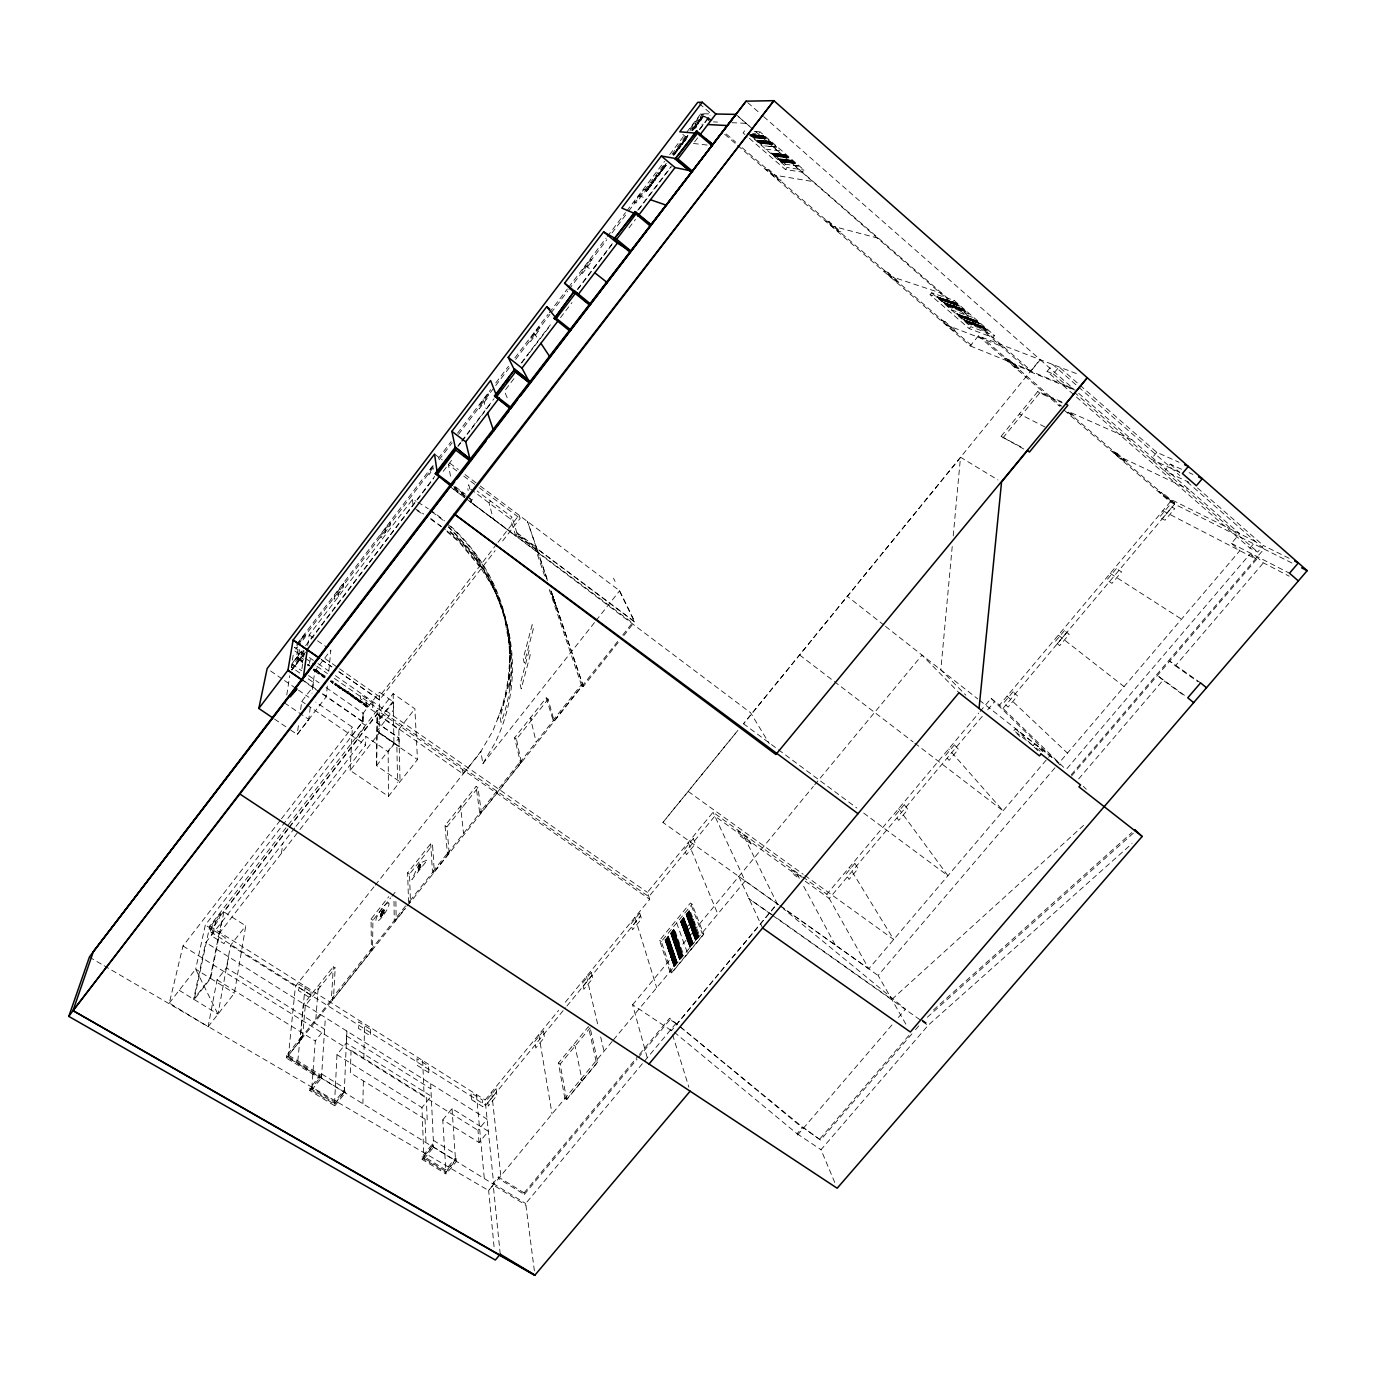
<?xml version="1.0" encoding="UTF-8"?>
<svg xmlns="http://www.w3.org/2000/svg" width="1376" height="1376" viewBox="0 0 1376 1376"><rect width="100%" height="100%" fill="white"/><g stroke="black" fill="none" stroke-linecap="round" stroke-linejoin="round"><path stroke-width="0.75" stroke-dasharray="5 3.75" d="M382.975 913.509C382.648 913.698 384.403 913.01 383.044 912.408M383.612 912.77L381.651 915.9L382.631 914.335M383.577 913.458L383.663 911.634M317.908 671.746L320.247 673.655M381.823 913.974L381.909 915.539L382.734 914.507M381.204 914.748L381.118 916.141L381.874 915.608M289.338 827.492L393.175 693.624L414.881 708.795L417.478 759.552L388.445 796.377L350.158 770.405L379.14 733.116L379.466 692.18L393.295 701.829M376.697 765.727L377.265 714.385L398.816 729.418L400.055 781.792L376.56 765.624L377.127 710.257L649.73 899.302L563.988 1003.844M372.535 949.354L371.451 948.666L332.39 997.824L333.474 998.512L335.211 967.878L333.336 966.674L331.375 999.767L332.235 1000.318L372.535 949.354L372.93 920.269L390.681 897.874M371.451 948.666L371.417 951.04L371.056 919.048L388.806 896.636M685.936 139.578C683.029 138.34 687.553 139.578 684.835 141.178M362.886 1103.741L363.367 1080.865M363.849 1058.23L364.588 1023.83M685.317 138.976L682.909 141.573L684.594 141.436M326.112 687.587L363.144 713.267L362.782 721.643L363.023 713.404L379.466 692.18M366.515 707.04L366.79 697.46M299.951 829.522L365.569 745.07L365.827 736.401L388.17 751.76L388.445 796.377M448.507 526.939L476.406 556.575L492.264 583.132L504.27 615.554L509.928 649.696L508.965 684.13L500.159 717.532L501.07 722.314C526.578 655.44 503.444 576.08 449.058 530.465L449.591 531.91C495.222 569.475 516.447 630.621 509.946 688.671C508.312 669.716 512.508 650.263 508.243 631.206C500.916 590.665 477.489 555.354 448.507 526.853M365.586 705.131C363.212 702.775 365.345 707.625 365.896 705.338L364.52 704.323M365.844 706.232L364.967 703.755L367.495 705.527M361.905 702.293L364.485 703.411L363.333 704.512L361.355 703.256M364.485 703.446L363.66 704.753L365.122 704.082M357.812 699.971L357.932 699.988A3.681 0.877 37 0 0 358.981 700.711L364.451 704.443M351.929 735.713L362.782 721.815L363.075 713.439M361.716 702.62C362.198 699.851 359.807 703.841 358.534 701.296A3.681 0.877 37 0 1 357.622 700.573L359.205 700.384L357.726 699.369L357.622 700.573M345.359 1092.957L344.413 1089.637L334.626 1101.798L311.836 1087.831M358.052 700.006L359.618 701.829L360.168 700.728L358.121 698.974L360.598 700.866L361.269 703.188C362.026 699.283 362.937 706.731 367.461 706.576L366.618 706.782M344.31 1092.286L346.786 1031.037M346.477 1043.128L346.958 1031.14M359.618 701.829L358.345 701.072L359.119 700.367M353.082 696.634L352.738 695.31L352.634 697.219L353.374 695.792L352.824 696.91L357.657 699.937L358.414 699.249M358.345 701.072L358.826 700.212M357.519 698.612L357.468 699.61M362.782 721.643L363.178 713.198M355.971 699.318L356.143 697.666M334.798 1105.84L345.376 1092.699L288.255 1057.508L287.446 1058.712L286.363 1058.041L302.514 1037.504L301.43 1036.833L286.638 1055.444L319.782 1075.877L309.996 1088.124L309.806 1090.549L334.798 1105.84L334.918 1103.397L345.479 1090.291M355.369 699.077L355.868 697.443L354.698 698.526L352.703 697.271M343.02 688.568L342.383 690.047L355.249 697.219L355.369 699.06M350.158 770.405L352.376 727.164L315.844 702.07M280.154 820.457L183.008 945.966L169.317 1003.035L208.086 1026.788L217.064 979.832L226.455 967.827L324.616 1029.265L315.293 1040.978L311.647 1090.239L334.506 1104.24L336.982 1054.67L346.305 1043.025L431.256 1096.19L421.968 1107.577L423.911 1159.022L445.807 1172.438M352.032 696.772L352.445 695.104M352.118 694.949L351.946 696.669M332.235 1000.318L332.39 997.824M350.416 695.585L349.745 693.951L350.914 695.413M350.639 694.072L350.914 695.465L350.725 694.14M349.556 693.968L351.362 694.828M353.735 695.964L350.003 693.384L351.069 694.175M419.13 869.219L419.456 868.187M419.353 868.583L420.093 867.413M650.143 184.659L651.209 185.313L650.16 184.676L650.865 185.433L648.99 188.185L648.079 187.291L649.868 187.05L649.008 188.185M347.027 691.629C345.926 695.637 347.285 688.292 349.487 693.057L349.332 693.968M347.99 693.005L347.543 693.59M321.451 1078.216L325.372 1017.604M346.511 691.853L347.801 692.885M347.354 693.47L346.804 692.248M319.782 1075.877L319.628 1078.268L287.446 1058.712M344.808 691.578L345.273 690.632M342.71 688.413L342.951 689.548M341.867 688.757C341.386 686.211 340.715 690.305 341.678 688.671M338.616 686.607L341.282 688.396M340.491 688.705L338.169 687.192M315.826 1019.358L318.355 985.594L320.23 986.781M418.734 869.322L418.201 870.475L419.009 869.047M418.906 868.772L418.287 869.477M335.073 683.046C337.12 686.16 337.722 686.469 335.331 685.214A3.715 0.877 36.7 0 1 334.402 684.491C333.68 680.208 340.835 688.034 335.778 684.629A3.715 0.877 36.7 0 1 334.85 683.906L335.778 684.388M335.142 684.99L335.641 684.13M336.621 685.558L334.076 683.872M302.514 1037.504L305.3 1005.615L335.211 967.878M305.162 986.3L297.663 1062.238M301.43 1036.833L301.206 1039.379L300.329 1038.846L303.425 1004.446L333.336 966.674M332.063 681L331.564 682.496L330.98 681.189M333.112 682.737L332.889 681.602L332.648 683.322M952.226 546.53L940.823 669.854L965.814 695.104M953.224 535.9L960.5 457.21L997.978 479.949M338.444 596.548L339.201 588.567M327.333 686.108L326.301 696.703L297.182 734.457L288.461 728.54M328.795 671.282L330.876 650.091L314.726 671.178L312.025 693.177M382.975 914.232L384.558 912.047M373.945 886.832L295.444 986.248L288.22 1057.748L493.726 1184.358L485.143 1099.992L558.69 1010.311M286.638 1055.444L286.363 1058.041L405.628 908.194M380.206 916.829L382.236 914.748M324.684 677.766L323.67 676.872L324.478 677.697M323.704 676.012C326.387 678.385 322.001 674.704 325.046 676.063M323.721 675.169L323.154 675.96L320.522 673.844L323.704 675.444L322.93 674.687M324.856 676.992L324.117 676.287L325.132 677.181M321.864 674.894L321.537 674.722M321.296 674.446L320.969 673.26M321.537 674.601L321.399 675.478M319.731 674.154C321.76 672.056 315.603 674.876 319.335 672.159M318.166 671.436L318.888 672.744M317.546 670.886C315.706 670.456 317.65 673.776 317.598 670.955M315.689 671.402L315.775 670.611M312.748 686.865L313.745 679.039M310.271 707.333L308.774 719.476L297.182 734.457L298.919 722.039M419.886 865.022L418.958 865.521M419.697 864.799L419.749 868.445M310.271 659.414L309.445 663.335M300.622 709.552L301.774 701.347L312.765 687.106M281.461 853.326L282.837 843.316M307.691 645.482L309.187 634.938L412.525 499.35A187.738 177.71 8.8 0 1 416.102 501.311M301.894 668.805L303.322 659.104L296.924 654.666L297.56 650.59L303.924 655.01M302.548 661.546L302.359 660.446L302.084 662.148M301.275 659.637C302.978 663.989 296.373 655.2 302.634 661.65M681.258 145.271L681.137 143.912M297.233 658.743L296.27 657.745L299.074 660.084L299.572 658.45M298.368 658.485L297.766 659.104L298.282 657.556M299.263 658.278L298.97 659.981M298.764 654.546L299.641 648.87M300.845 641.199L301.327 638.137M680.329 145.185L678.093 148.178L680.587 145.288L678.712 148.746L679.469 148.161M296.304 647.167L295.96 649.197L300.536 643.211M286.776 694.949L289.768 675.736M291.385 667.205L291.901 664.04L302.152 650.831M292.383 660.084L293.656 652.396M208.086 1026.788L234.384 993.214L245.771 925.842L223.875 911.91L288.031 829.178M366.618 705.974L367.392 705.458L367.014 707.126M420.798 867.224C420.523 866.072 419.972 868.153 421.09 866.484M179.207 990.307L217.958 1014.181L230.566 945.346L245.771 925.842M226.627 967.947L228.657 956.87M346.374 691.922C345.376 689.273 345.101 694.639 346.958 691.268M651.502 184.522C657.35 177.624 647.735 188.392 653.17 180.858M221.261 922.642L210.167 978.164L195.667 969.134L205.334 924.964L362.851 721.626L321.416 692.902M377.127 710.257L209.806 926.065L194.171 999.526L210.614 978.439L223.875 911.91M664.746 165.653C666.018 167.648 663.851 164.191 662.338 168.543L663.765 168.766L662.355 168.543M213.005 934.063L216.428 917.534M212.764 929.798L211.508 935.783L224.133 943.73L225.286 937.71L205.334 924.964M702.792 117.407L702.259 118.25M700.315 120.658L699.782 121.501M695.929 126.42C697.838 122.567 699.816 121.449 695.757 124.666L695.551 127.125L696.669 124.27M695.706 125.01L696.462 125.921L695.499 125.612M676.012 152.461L675.444 153.441M675.358 152.065L674.825 152.925M663.008 169.609L660.411 171.862L662.475 168.921L662.32 170.676M660.566 172.74L659.878 173.875M660.016 172.138L658.605 175.595C664.591 167.339 656.214 176.644 659.568 172.413M647.236 189.131L648.681 188.615L647.89 187.514L649.782 185.055L650.865 185.433M648.56 188.512C648.113 190.49 645.292 189.647 647.718 189.836M687.381 135.966C687.192 138.15 687.69 137.17 687.346 135.742M350.863 695.86L351.379 694.398L350.708 695.792M664.316 166.376L666.104 165.739L664.316 167.717C664.247 165.017 664.023 169.128 665.348 166.152M686.074 139.303C686.779 137.91 683.803 141.332 684.526 140.92M380.464 916.932L381.307 916.227M696.153 126.042L696.892 125.078M652.637 181.787C650.47 187.876 656.765 176.042 650.882 184.006M418.734 868.961L418.235 869.959M420.11 867.465L418.665 869.907M357.21 698.458L357.02 700.195L358.19 699.025M362.782 721.815L304.578 681.722M662.183 170.865L661.116 170.521L662.527 169.11M338.788 685.73L337.774 685.798L338.083 687.14L338.926 685.747L342.676 689.221M685.145 138.684L683.906 140.386M700.986 119.953C699.472 117.201 698.337 127.676 694.244 128.794L693.624 128.26M360.564 702.276L357.794 699.679M699.18 120.968L699.799 119.901L692.248 130.066M693.074 130.324L691.595 130.135L692.438 129.722M675.926 151.498L677.904 148.66L678.351 149.554M675.564 151.996L673.38 154.834L674.274 154.903M657.074 175.595C659.362 177.521 656.283 173.823 656.49 176.214L657.797 176.352L654.013 180.806M702.052 118.525L700.831 118.044M701.227 118.904L700.229 120.159L701.089 119.798M658.038 174.976C659.448 175.492 660.136 170.865 659.723 174.081M660.514 172.258L662.097 169.11L660.497 171.759M694.708 127.538L694.33 126.558L695.448 127.228M694.33 128.69L693.143 128.123L694.089 129.017M699.593 121.776L698.354 121.294M698.75 122.154L698.44 121.157M646.651 191.247L645.671 190.438M682.393 144.342L681.309 143.689L682.29 144.497M675.238 153.716L674.051 153.183M655.045 179.482L655.286 178.57M680.656 145.856L678.712 147.335L680.535 145.271M381.909 912.236L380.636 914.335L382.167 911.617M663.146 168.233L663.49 169.179L664.728 167.545L663.284 167.356L664.161 167.941M363.333 704.512L363.866 703.188M375.27 885.146L480.929 751.33L482.804 763.783L495.033 742.954A191.47 180.944 8.2 0 0 492.488 586.761L477.73 563.059L459.326 541.559L446.925 530.844M354.698 698.526L355.249 697.219M342.658 690.236L344.533 689.703L346.442 690.907L345.6 691.302M344.826 691.285L343.966 690.288L345.273 690.7M681.051 146.097L679.624 147.972M341.368 687.415L340.233 688.413M291.626 669.768L304.251 650.693M647.098 189.32L648.268 188.598L645.464 190.679M677.611 150.603L676.27 150.311L677.439 148.952M677.147 150.861L677.697 149.812M652.895 181.701L651.519 183.146L653.101 180.944M659.637 172.327L656.713 178.037M315.981 669.854L316.17 670.525M701.64 117.717L702.396 116.788M661.564 170.332L662.716 169.626M676.992 150.07L677.904 148.66M686.246 137.961L687.364 136.499M297.061 643.899L433.199 465.14L433.492 467.221M438.308 458.414L451.104 441.627M457.503 433.234L490.699 389.632M495.79 382.958L508.501 366.257M514.865 357.915L548.078 314.313M549.351 312.627L567.342 288.994M568.632 287.309L606.076 238.151M607.366 236.448L625.512 212.609M626.82 210.906L664.539 161.388M669.734 154.542L685.368 134.022M686.676 132.32L700.848 113.726L711.186 113.916M296.631 645.172L305.696 633.252L305.111 637.208L301.671 641.698M433.302 465.862L428.607 472.037L428.934 474.789L433.681 468.597M690.081 128.759L698.888 117.184L701.382 117.27L691.234 130.6L690.012 130.496L702.775 113.761L712.166 121.845M297.594 645.464L433.922 466.636M439.116 459.825L452.085 442.78M458.586 434.266L509.223 367.839M515.708 359.325L549.867 314.502M551.14 312.834L567.669 291.144M568.942 289.476L606.868 239.699M611.993 232.957L627.37 212.764M628.643 211.078L665.588 162.574M672.021 154.129L686.16 135.57M647.649 188.065L636.073 203.046L634.112 202.306L644.037 189.269L646.084 189.905M649.592 185.278L650.384 184.229M656.507 176.214L653.394 180.29L653.996 181.426L653.583 180.514L652.396 182.062L654.77 180.48M666.259 163.383L665.004 165.051L666.38 165.361L663.696 167.201M672.847 154.748L674.171 153.046L674.498 154.06M677.508 148.866L674.016 155.368M683.442 142.399L680.484 144.721L682.823 141.866L683.081 142.743M682.892 141.556L684.164 139.905M684.56 139.372L686.676 136.637M650.521 184.883L648.474 186.912L649.248 187.807M656.163 177.452L654.529 180.944L656.782 177.968L655.647 177.315M657.504 175.715L655.372 177.831L656.214 178.639L655.217 178.003M662.871 168.663L664.109 167.012M664.728 166.221L665.606 165.051M682.788 142.519L681.481 144.205L683.408 143.052M650.212 185.794L651.003 184.745M657.109 176.73L657.917 175.681M662.957 169.059L664.746 166.737M673.466 155.264L674.773 153.562M683.511 142.089L684.766 140.438M685.179 139.905L686.022 138.787M692.214 130.668L692.885 128.45M693.676 128.759L694.949 127.074M699.06 121.69L697.752 123.393L698.63 122.997M647.047 190.008L648.199 188.684M676.889 150.827L676.528 149.967M682.685 142.622L682.84 143.018M648.629 188.426L646.565 191.35L648.062 188.099M293.002 662.269L304.337 647.391M305.61 645.74L434.747 476.406M457.83 446.116L460.41 442.728M461.7 441.042L484.92 410.598M487.517 407.21L494.036 398.662M521.16 363.092L550.383 324.77M577.559 289.132L612.234 243.655M637.776 210.167L671.144 166.427M699.421 129.344L710.05 115.395M311.096 639.1L315.001 633.992M316.308 632.272L357.966 577.645M359.274 575.942L363.178 570.816M364.485 569.114L368.39 563.988M369.68 562.285L373.584 557.16M374.891 555.457L378.796 550.331M380.103 548.628L433.474 478.642M458.191 446.237L460.788 442.831M462.095 441.128L469.887 430.912M471.177 429.209L475.081 424.1M476.371 422.398L480.276 417.289M481.566 415.586L485.47 410.478M486.76 408.775L490.664 403.667M521.831 362.8L528.332 354.268M529.622 352.566L550.417 325.321M577.679 289.562L602.361 257.209M603.668 255.506L607.556 250.398M608.863 248.695L612.75 243.586M638.722 209.53L671.196 166.943M699.765 129.482L710.171 115.859M298.007 658.33L298.024 657.35L299.228 659.121M303.89 650.47L291.213 667.085L301.499 674.188M443.227 471.349L453.358 458.053M505.628 389.563L515.484 376.646M560.514 317.65L571.986 302.6M629.004 227.883L635.471 219.403M694.622 141.883L698.234 137.153M300.69 660.136L302.789 660.652M308.069 665.778L307.433 664.367M313.504 670.078C316.084 667.876 312.318 671.54 316.17 670.473M313.126 669.768L314.468 670.748L314.691 669.046M323.652 676.373L325.046 676.132M744.657 130.84L743.074 132.904L747.77 136.981M343.828 690.58L343.673 689.204L345.032 689.926M646.668 189.148L647.649 189.424M658.657 173.41L659.637 173.617M661.099 170.211L662.028 169.196M547.407 580.552L527.524 521.538L536.932 548.663L517.307 533.733L515.725 535.935L470.781 502.378L472.054 499.213L471.469 501.483L472.295 500.262L453.788 486.399M332.751 683.408L330.498 680.948L463.093 773.931L479.674 753.498L492.918 730.862L502.532 706.507A187.738 177.71 8.8 0 0 450.588 526.096M749.335 138.322L785.386 169.523L802.346 172.138L803.997 170.022L760.034 131.821L758.382 133.988L752.638 133.575M337.378 686.228L339.218 685.902M338.221 685.231L338.29 686.83L340.285 686.641M339.752 688.275L340.732 687.157M490.492 501.002L489.03 502.928L493.348 519.234M682.083 142.674L683.39 142.485M686.314 138.443L686.349 137.686M347.113 693.091L348.025 692.059M347.801 693.745L347.732 692.162M349.074 692.833L348.885 694.553L350.003 693.384M349.435 694.691L350.072 693.745M354.354 697.288L357.622 698.681L356.762 699.042M355.025 698.784L356.04 697.563M291.764 669.837L307.261 649.85M364.004 705.028L364.967 703.755M365.139 705.578L365.758 704.65M515.725 535.935L510.53 519.044L511.992 517.135L477.145 490.991M281.478 818.754L352.376 727.164M785.386 169.523L786.969 167.494L803.997 170.022M496.702 544.019L379.415 696.652L323.618 657.608M498.009 542.316L519.044 515.174L520.111 518.408L500.4 543.864M338.96 671.849L379.484 699.937L495.136 550.641M356.057 738.362L365.896 725.668L361.836 722.864M480.241 486.003L619.63 590.768L634.766 621.797L536.881 548.542L536.124 549.523L516.447 534.834L516.86 532.684L511.992 517.135M287.997 828.627L208.825 930.692L485.676 1105.289L496.53 1092.08M289.304 826.924L377.093 713.731M659.104 173.548L659.482 174.356M674.618 153.183L674.911 154.112M659.276 174.322L659.362 173.066M661.718 171.106L661.478 169.953M294.688 828.042L205.695 942.68L193.569 999.44L210.184 978.061M296.012 826.357L365.827 736.401M392.882 701.536L376.577 722.555L398.92 737.983L399.109 746.411L377.076 731.103L393.553 709.896L393.433 701.915L377.179 722.847L398.92 737.983L388.17 751.76M219.059 933.633L298.644 831.207M169.317 1003.035L195.667 969.134L217.958 1014.181M398.816 729.418L414.881 708.795M376.491 765.71L394.172 743.315M482.804 763.783L594.793 622.193M596.083 620.542L619.63 590.768M649.799 187.136L651.14 185.399M408.552 902.639L407.64 872.848L430.688 843.746L432.563 845.019L434.3 871.627L433.337 870.974L448.198 852.277L449.161 852.931L434.3 871.627M448.198 852.277L448.387 854.393L447.406 853.739L445.033 825.652L476.113 786.401L477.971 787.691L481.376 812.373L480.413 811.702L520.3 761.496L521.263 762.184L481.376 812.373M520.3 761.496L520.696 763.405L514.59 737.828L546.238 697.856L548.095 699.18L554.115 720.886L582.77 684.818M391.954 896.275L395.755 891.476L393.88 890.238M405.559 905.941L395.204 918.996L396.168 919.615L410.426 901.693L409.515 874.104L432.563 845.019M449.161 852.931L446.89 826.907L477.971 787.691M521.263 762.184L516.447 739.136L548.095 699.18M418.906 868.067L420.058 864.592L420.007 866.089M420.265 864.747L418.51 866.553M420.058 864.592L419.112 868.222L419.044 866.588M546.238 697.856L553.634 721.97L553.152 720.198L581.308 684.749L583.286 686.349L581.996 686.744L581.308 684.749M300.329 1038.846L331.375 999.767M370.557 950.472L394.258 920.63L394 900.368M409.893 900.97L432.511 872.504L430.688 843.746M447.406 853.739L479.725 813.078L476.113 786.401M519.732 762.734L552.67 721.282M617.583 641.508L409.532 903.292L409.446 901.039L410.426 901.693M622.795 634.955L632.427 622.829L466.137 498.628L750.608 712.768L769.287 743.625M582.323 685.644L583.338 686.504L618.77 641.698M623.758 635.66L634.542 621.866L539.512 550.589M930.09 294.756L931.655 292.796L954.067 300.381L994.59 335.555L992.956 337.567L969.22 328.606L930.09 294.756L952.45 302.41L954.067 300.381M655.423 178.966L654.976 178.226M307.622 720.835L308.74 719.373L285.417 703.514M309.806 1090.549L321.623 1075.585L288.478 1055.151M311.647 1090.239L321.468 1077.976M334.506 1104.24L344.31 1092.045M969.22 328.606L970.768 326.68L994.59 335.555M737.622 145.426L970.269 345.926L978.353 335.899L1077.89 374.152M662.922 822.401L737.983 730.278L662.922 822.401L778.352 904.6L777.182 903.654L676.837 1023.95M960.654 457.314L743.47 723.828L1040.032 359.6L1073.263 388.582L1008.883 362.335M1289.123 558.312L1263.306 545.464L1257.681 552.051L1249.924 548.095L1047.05 371.451L1052.743 364.485L1076.909 385.59M1023.761 449.023L1001.092 436.347L1037.796 391.438L1065.953 403.667M442.762 1119.909L452.033 1108.592L488.325 1131.296L479.089 1142.527L442.762 1119.909L446.065 1173.986L422.122 1159.332L422.036 1156.803L432.528 1143.972L433.56 1144.608L423.825 1156.494L445.669 1169.892L455.387 1158.059L456.591 1161.482M1047.05 371.451L1053.276 373.928L1059.021 366.893L1156.769 452.326L1179.06 462.267M1002.932 437.912L1039.62 393.02L1062.203 402.841M422.122 1159.332L432.649 1146.483L456.574 1161.224L446.065 1173.986M423.911 1159.022L433.681 1147.12M649.73 899.302L647.408 892.37L713.043 812.253L801.09 875.669M487.912 1102.572L565.605 1007.662M566.946 1006.011L640.614 915.986L631.687 926.874M583.166 986.162L591.99 975.412M479.089 1142.527L477.954 1130.281L487.087 1119.17L205.832 942.508M456.402 1158.695L445.927 1171.44L422.036 1156.803M445.05 1173.367L455.559 1160.587M564.882 1098.512L558.398 1063.029L588.395 1026.668L596.014 1060.93L597.803 1062.117L566.671 1099.665L564.831 1098.254M669.957 971.714L659.586 940.358L690.391 903.017L692.094 904.221L703.738 934.321L671.746 972.918L669.888 971.49M566.671 1099.665L560.135 1064.147L590.132 1027.803M671.746 972.918L661.306 941.545L692.094 904.221M665.124 940.014L674.292 928.628L683.683 955.202M680.535 921.335L689.754 909.897L699.662 935.921M665.262 940.427L674.429 929.024M680.69 921.731L689.892 910.293M665.313 940.634L674.567 929.419M680.759 921.937L690.047 910.671M665.451 941.029L674.636 929.608M680.896 922.316L690.116 910.878M665.52 941.236L674.79 930.004M680.965 922.522L690.27 911.256M665.657 941.631L674.859 930.21M681.12 922.918L690.339 911.462M665.726 941.838L674.997 930.606M681.189 923.107L690.494 911.841M665.864 942.233L675.066 930.812M681.326 923.502L690.563 912.047M665.932 942.44L675.203 931.208M681.395 923.709L690.718 912.426M666.07 942.835L675.272 931.397M681.55 924.104L690.786 912.632M666.208 943.248L675.41 931.81M681.688 924.5L690.941 913.01M666.276 943.454L675.564 932.206M681.756 924.689L691.079 913.406M666.414 943.85L675.633 932.412M681.894 925.068L691.165 913.595M666.483 944.056L675.771 932.808M681.963 925.257L691.302 913.974M666.62 944.452L675.84 932.997M682.118 925.652L691.371 914.163M666.689 944.658L675.977 933.41M682.186 925.859L691.526 914.558M666.827 945.071L676.046 933.599M682.324 926.254L691.595 914.748M666.896 945.26L676.201 933.994M682.479 926.65L691.75 915.143M667.033 945.673L676.27 934.201M682.548 926.856L691.887 915.539M667.102 945.88L676.407 934.596M682.685 927.252L691.973 915.728M667.24 946.292L676.476 934.803M682.771 927.458L692.111 916.124M667.377 946.688L676.614 935.216M682.909 927.854L692.197 916.33M667.446 946.894L676.768 935.611M682.978 928.043L692.352 916.726M667.584 947.324L676.837 935.818M683.115 928.439L692.42 916.915M667.652 947.531L676.992 936.23M683.201 928.628L692.558 917.293M667.79 947.944L677.061 936.437M683.339 929.041L692.644 917.5M667.859 948.15L677.198 936.85M683.408 929.23L692.799 917.895M667.996 948.546L677.267 937.039M683.562 929.643L692.868 918.084M668.065 948.752L677.405 937.452M683.7 930.038L693.022 918.48M668.203 949.165L677.491 937.658M683.786 930.245L693.16 918.876M668.272 949.371L677.628 938.054M693.246 919.082L683.924 930.64L693.401 919.478M668.409 949.784L677.697 938.26M668.478 949.99L677.835 938.673M684.147 931.242L693.47 919.667M668.616 950.403L677.921 938.862M684.216 931.449L693.624 920.08M668.684 950.61L678.058 939.275M684.354 931.827L693.693 920.269M668.822 951.005L678.127 939.464M684.422 932.034L693.848 920.647M668.96 951.418L678.265 939.877M684.577 932.429L693.917 920.836M669.028 951.624L678.42 940.272M684.646 932.636L694.072 921.249M669.166 952.037L678.488 940.479M684.801 933.031L694.14 921.438M669.235 952.244L678.626 940.892M684.87 933.238L694.295 921.834M669.39 952.656L678.695 941.098M694.364 922.04L685.024 933.633L694.519 922.436M669.458 952.863L678.85 941.511M669.596 953.276L678.918 941.7M685.248 934.252L694.605 922.642M669.665 953.482L679.056 942.113M685.317 934.459L694.76 923.038M669.802 953.895L679.142 942.319M685.454 934.854L694.828 923.244M669.871 954.101L679.28 942.732M685.609 935.267L694.983 923.64M670.009 954.531L679.348 942.956M685.678 935.474L695.138 924.053M670.095 954.738L679.503 943.368M685.833 935.869L695.207 924.242M670.232 955.15L679.572 943.558M685.902 936.076L695.362 924.655M670.301 955.357L679.727 943.97M686.056 936.488L695.448 924.844M670.439 955.787L679.796 944.177M686.125 936.695L695.602 925.257M670.508 955.993L679.933 944.59M686.28 937.108L695.671 925.446M670.645 956.406L680.002 944.796M686.349 937.297L695.826 925.859M670.714 956.612L680.157 945.209M686.504 937.71L695.895 926.065M670.852 957.025L680.226 945.415M686.572 937.916L696.05 926.461M670.938 957.249L680.38 945.828M686.727 938.329L696.136 926.667M671.075 957.662L680.449 946.034M686.796 938.535L696.29 927.063M671.127 957.834L680.587 946.43M686.951 938.931L696.359 927.252M632.599 1004.824L813.336 786.453M814.695 784.802L922.04 655.114L958.986 692.713M671.35 958.47L680.81 947.049M687.174 939.533L696.583 927.854M671.488 958.883L680.879 947.256M687.243 939.739L696.738 928.267L687.398 940.152M671.557 959.106L681.017 947.668M671.694 959.519L681.103 947.875M687.467 940.358L696.978 928.869M671.763 959.726L681.24 948.288M687.622 940.771L697.047 929.075M671.918 960.156L681.309 948.494M687.69 940.978L697.202 929.488M671.987 960.362L681.464 948.907M687.845 941.39L697.288 929.694M672.124 960.775L681.533 949.113M687.914 941.597L697.443 930.09M672.193 960.998L681.688 949.526M688.069 942.01L697.512 930.296M672.348 961.446L681.756 949.75M688.138 942.199L697.666 930.692M672.417 961.652L681.911 950.18M688.292 942.612L697.735 930.898M672.554 962.082L681.98 950.403M688.361 942.818L697.907 931.294M672.64 962.288L682.135 950.816M688.516 943.231L697.976 931.5M672.709 962.495L682.204 951.022M688.585 943.437L698.131 931.913M672.847 962.925L682.29 951.229M688.74 943.85L698.217 932.12M672.916 963.131L682.427 951.659M688.808 944.056L698.372 932.532M673.07 963.561L682.513 951.865M688.963 944.469L698.44 932.739M673.139 963.768L682.651 952.278M689.049 944.676L698.595 933.152M673.277 964.198L682.72 952.484M689.187 945.106L698.681 933.341M673.346 964.404L682.874 952.914M689.273 945.312L698.836 933.754M673.5 964.834L682.943 953.121M689.342 945.518L698.922 933.96M673.569 965.04L683.098 953.534M689.496 945.931L698.991 934.166M500.228 1254.172L493.055 1183.412L498.37 1176.979L524.118 1192.906L524.325 1194.471L498.542 1178.544L498.37 1176.979M673.707 965.47L683.167 953.74M689.565 946.138L699.146 934.579M673.776 965.677L683.322 954.17M689.72 946.55L699.232 934.786M673.93 966.107L683.39 954.376M689.806 946.774L699.386 935.198M673.999 966.33L683.545 954.806M689.978 947.238L699.455 935.405M612.114 1041.512L488.635 1190.498L494.328 1249.494M613.455 1039.878L745.138 881.001L713.043 812.253M566.62 1099.407L597.752 1061.876L595.963 1060.707M671.66 972.712L703.652 934.115L701.88 932.894M524.118 1192.906L638.051 1056.114M639.427 1054.463L669.613 1018.206L802.672 1127.185L820.543 1140.033L914.128 1031.295M524.325 1194.471L637.054 1059.159M638.43 1057.508L670.043 1019.564L669.613 1018.206M534.387 1270.874L525.684 1203.518L676.476 1022.815L676.906 1024.174L670.043 1019.564M1156.769 452.326L1151.076 459.154L1182.397 473.516M1181.571 469.268L1170.271 464.125L1164.578 470.919L1188.881 482.236M980.125 711.444L991.081 698.389L1049.94 755.665L868.806 968.79L826.838 894.228L978.749 713.078M1003.018 708.434L1174.554 504.132L1066.71 410.753M982.258 716.294L829.229 898.476L803.584 880.021M987.693 709.81L994.487 701.708M1063.682 767.326L999.561 705.08L1170.202 501.948L1062.857 409.05M1162.238 518.769L1171.956 507.211M1057.336 643.727L1066.813 632.461M1013.888 730.57L1015.454 728.712L1053.603 758.709M1033.049 745.62L1034.614 743.78L1044.848 753.79M979.437 700.229L1059.107 762.889L1239.845 550.658L1231.434 543.365L1239.656 533.682L1078.01 392.728M1054.945 767.791L878.129 975.429L907.248 1026.582M1249.924 548.095L1255.497 541.559L1162.428 495.222M1066.968 768.599L1250.027 553.96L1257.784 557.951L1263.409 562.87L1289.157 576.183M1071.285 774.705L1264.011 549.007L1186.318 481.136M1071.543 776.012L1257.784 557.951M1078.681 778.919L1163.098 680.174L1185.183 696.411M1200.594 682.874L1169.686 661.099L1175.379 665.829L1263.409 562.87M674.257 1032.155L797.048 1133.738L802.672 1127.185L820.543 1140.033M797.564 1135.011L892.714 1024.054M898.322 1017.535L905.511 1009.141L783.271 908.659M820.01 1138.76L910.671 1033.376M915.522 1029.661L921.112 1023.176M834.75 1182.448L821.025 1149.7L928.404 1025.068L1132.035 843.557M686.934 136.706L687.983 135.708M1083.583 825.359L891.82 999.475L774.998 916.777M933.461 1009.967L1131.777 832.635M927.321 1017.26L1133.91 832.652M677.835 149.657L675.926 152.048L676.734 151.67M360.22 701.158L358.844 700.436M337.034 685.093L335.589 684.405M382.7 910.946L384.231 909.794L382.975 910.878M551.57 593.469L553.341 597.855M551.828 594.226L552.412 595.086M553.29 597.717C553.874 601.553 552.292 593.606 552.739 596.909M553.496 599.145L554.218 600.452L553.737 599.059M553.651 599.626L553.909 600.4M553.874 600.297L554.838 603.152M555.268 603.582L554.304 601.536M554.666 602.619L554.648 601.742M554.975 602.757L554.889 603.324M555.749 605.836L555.56 604.477M555.061 603.806L556.093 606.042M536.881 548.525L535.556 548.972L516.086 533.664M771.523 174.632L813.285 181.615M700.126 117.218L705.94 116.496M713.456 121.896L717.532 122.086M731.808 122.705L746.102 123.324M693.177 123.771L703.274 124.287M754.272 131.46L760.034 131.821M751.623 134.728L763.388 135.605M765.899 149.244L782.118 151.016M693.418 143.465L707.092 145.048M785.042 154.645L798.476 166.066L783.856 164.002L771.179 153.028L785.369 154.697M314.468 670.748L315.517 670.972M315.964 670.387L313.539 669.132M302.686 662.458L299.383 659.912L300.346 660.91M353.271 696.325L354.802 696.703M830.76 225.681L878.61 238.323M888.827 275.733L942.182 293.501M956.595 303.391L937.039 296.7L948.855 306.934L968.773 313.969L956.217 303.253M638.481 195.581L646.72 198.436M951.298 309.806L974.414 318.045M976.392 320.814L988.931 331.461L968.412 323.876L956.698 313.728L976.857 320.986M945.501 324.581L1004.067 347.199M970.269 345.926L1031.054 370.626L755.304 131.322M1030.142 371.726L1076.582 390.715M339.838 687.226L344.619 690.597M1058.884 405.026L1061.36 406.109L981.793 337.223M1131.898 439.701L1069.221 411.871L1074.587 416.515L1066.882 411.957M1189.122 472.673L1192.889 474.393M1115.575 454.665L1189.002 489.512M1044.952 426.973L1019.41 413.952M1174.691 503.22L1169.067 500.4L1158.867 491.559L1164.44 494.328L1174.691 503.22L1172.662 502.223M1170.133 501.896L1294.059 564.074M1231.434 543.365L1289.501 573.224M1162.789 510.771L1255.617 558.828L1250.027 553.96M1001.092 436.347L1023.761 448.438M89.371 957.111L102.306 964.679M104.163 965.763L488.618 1190.498L493.21 1184.977L525.89 1205.101M309.996 1088.124L334.918 1103.397M433.354 1140.343L455.095 1153.776M321.726 1074.02L344.482 1088.055M493.055 1183.412L525.684 1203.518M217.064 979.832L315.293 1040.978M336.982 1054.67L421.968 1107.577M210.614 978.439L234.384 993.214M183.008 945.966L477.954 1130.281M298.644 987.332L310.821 994.968M346.58 1035.956L430.894 1088.829M471.521 1099.596L482.959 1106.803L482.271 1099.94L470.919 1092.785L471.521 1099.596L474.617 1101.557M303.425 1004.446L305.3 1005.615M209.806 926.065L485.143 1099.992M230.566 945.346L295.444 986.248M415.122 508.587L423.774 514.056M430.705 518.442L445.36 529.519M416.928 510.513L423.86 514.899M430.791 519.285L440.836 526.354M1110.174 573.396L1181.502 619.166M558.398 1063.029L560.135 1064.147M580.362 1079.524L582.151 1080.676M371.056 919.048L372.93 920.269M394.258 920.63L395.222 921.266L395.204 918.996M573.362 1044.883L575.099 1046.018L582.203 1080.917M308.104 665.434L308.362 664.556M407.64 872.848L409.515 874.104M797.048 1133.738L821.025 1149.7M670.903 1029.386L671.385 1030.796L777.285 903.843L742.541 833.495M671.264 1030.521L632.564 1004.669L647.872 1059.95M432.511 872.504L433.474 873.158L433.337 870.974M315.534 670.439L314.124 669.613L318.148 672.193M315.465 669.441L318.596 671.608M274.512 719.08L286.724 727.371M445.033 825.652L446.89 826.907M479.725 813.078L480.688 813.749L480.413 811.702M270.608 671.006L282.785 679.366M284.522 680.552L296.7 688.929M298.437 690.116L308.878 697.288M659.586 940.358L661.306 941.545M462.405 807.351L460.53 806.061L463.54 833.46M301.774 701.347L305.248 703.721M306.968 704.908L365.569 745.07M304.251 681L319.696 691.715M379.14 733.116L417.478 759.552M292.022 664.109L301.619 670.748M308.534 675.53L319.043 682.788M308.241 678.85L313.315 682.341M321.348 659.637L331.926 666.947M309.308 657.539L316.274 662.372M318.011 663.576L328.468 670.834M335.434 675.685L647.408 892.37M703.738 934.321L701.966 933.1L690.391 903.017M305.214 658.158L315.207 665.09M316.944 666.311L327.385 673.552M334.351 678.385L648.836 896.636L714.832 816.088L798.183 876.134M309.755 665.485L308.155 664.367L309.308 666.07M331.668 680.673L333.302 681.825M361.372 701.261L362.37 701.949M299.521 659.5L296.717 657.16L297.457 657.986M314.726 671.178L323.36 677.147M377.076 731.103L399.212 746.48M321.279 659.448L331.857 666.81M338.926 671.712L379.484 699.937M309.187 634.938L315.861 639.599M317.529 640.769L327.54 647.752M1175.379 665.829L1197.842 681.67M514.59 737.828L516.447 739.136M922.264 1019.977L928.834 1024.621M921.834 1020.407L928.404 1025.068M773.26 915.539L748.63 898.476L771.265 914.49M773.002 915.728L920.785 1020.338M922.505 1021.542L929.092 1026.204M780.605 906.079L878.249 975.636M745.138 881.001L778.042 904.359M779.779 905.597L868.806 968.79M532.237 719.201L530.379 717.876L536.176 742.042M553.152 720.198L554.115 720.886M751.244 843.952L740.271 836.058L737.777 830.984L748.682 838.827L750.9 843.677M802.139 877.355L791.475 869.684L794.296 874.947L799.611 878.8L795.93 871.971M688.31 791.527L803.154 874.207M804.891 875.463L893.695 939.498L849.456 867.258M802.81 876.908L826.838 894.228M322.947 675.685L322.706 674.532L322.5 676.287M1184.409 695.31L1157.405 675.478L1163.098 680.174M743.367 723.673L856.818 807.987M863.698 813.096L947.926 875.704L898.648 808.589M455.284 486.674L465.346 494.19M516.86 532.684L536.468 547.356L547.373 579.709M454.114 487.551L467.788 497.768M454.304 488.566L468.012 498.817M464.538 497.441L450.193 486.708L464.503 497.493M470.678 489.168L510.53 519.044M449.866 463.179L458.294 469.526M465.054 474.582L478.538 484.73M434.541 454.132L442.246 459.928M456.935 470.97L448.404 464.555L450.881 478.28M463.764 476.096L477.438 486.347M479.14 487.637L520.111 518.408M799.594 654.942L913.148 741.922M914.851 743.212L1003.07 810.825L948.632 748.991M1058.299 635.144L1124.072 686.607M585.333 265.379L591.8 270.453M883.994 625.151L847.341 596.358M885.525 626.39L977.751 698.905M1015.488 731.826L1040.961 751.846M991.081 698.389L999.561 705.08M680.122 1026.651L803.188 1128.44M676.493 150.345L677.37 150.878M682.823 134.401L685.85 136.998M693.676 127.796L693.418 129.464L692.592 128.88M711.891 120.555L707.212 116.53L704.701 116.461L709.328 120.452M726.287 134.022L735.799 142.227M742.128 147.696L973.658 347.302M700.831 113.726L710.171 121.759M724.705 134.28L736.005 144.033M700.917 117.906L701.726 118.921M750.522 134.659L764.248 145.839M771.816 153.097L784.836 164.14M937.916 297.01L950.197 307.416L938.501 297.199M957.593 314.055L970.699 324.719M750.023 134.607L763.216 145.736M771.282 153.046L784.389 164.071M937.194 296.752L949.595 307.192M956.853 313.78L969.168 324.151M751.52 135.983L762.7 145.684L776.614 147.077L763.13 135.588M747.684 133.472L786.969 167.494M931.655 292.796L970.768 326.68M978.353 335.899L1059.692 406.298M1037.796 391.438L1039.62 393.02M699.249 103.613L709.689 112.626M447.045 531.721L459.464 542.454L479.811 567.015M762.596 135.536L776.219 147.043M784.492 154.594L798.011 165.997M955.426 302.995L968.222 313.762M975.601 320.522L988.295 331.238M762.063 135.502L775.668 146.974M784.028 154.542L797.444 165.911M954.652 302.72L967.431 313.487M974.948 320.298L987.486 330.928M761.633 135.467L775.118 146.922M783.477 154.473L796.979 165.86M954.032 302.514L966.64 313.212M974.156 320.006L986.833 330.687M761.1 135.433L774.671 146.888M782.91 154.404L796.394 165.774M953.276 302.256L966.021 312.988M973.365 319.731L986.024 330.395M760.584 135.398L774.12 146.819M782.445 154.353L795.827 165.688M952.519 301.998L965.23 312.713M972.712 319.49L985.216 330.085M760.051 135.347L773.587 146.768M781.895 154.284L795.345 165.619M951.745 301.74L964.456 312.438M971.92 319.215L984.545 329.844M738.74 116.943L749.163 125.99M759.105 135.278L772.504 146.664M780.794 154.146L794.193 165.464M950.369 301.258L962.908 311.888M970.338 318.647L982.946 329.242M758.589 135.244L772.074 146.613M780.244 154.095L793.625 165.378M949.629 301L962.288 311.681M969.581 318.372L982.137 328.95M758.056 135.209L771.54 146.561M779.814 154.043L793.075 165.309M948.872 300.742L961.514 311.406M968.962 318.148L981.363 328.675M757.54 135.175L770.99 146.51M779.263 153.974L792.628 165.24M948.116 300.484L960.74 311.131M968.171 317.856L980.727 328.434M757.024 135.123L770.457 146.458M778.696 153.906L792.06 165.154M947.359 300.226L959.984 310.856M967.38 317.581L979.936 328.142M756.611 135.106L769.924 146.406M778.162 153.837L791.492 165.086M946.757 300.02L959.21 310.598M966.606 317.288L979.127 327.832M756.095 135.054L769.494 146.355M777.612 153.785L790.925 165M946 299.762L958.59 310.374M965.832 317.013L978.336 327.54M755.579 135.02L768.96 146.303M777.062 153.716L790.357 164.914M945.26 299.504L957.834 310.099M965.058 316.738L977.545 327.264M755.063 134.986L768.427 146.252M776.649 153.665L789.807 164.845M944.521 299.263L957.06 309.841M964.456 316.514L976.771 326.972M754.564 134.951L767.911 146.2M776.098 153.596L789.36 164.776M943.781 299.005L956.32 309.566M963.682 316.239L976.152 326.731M754.048 134.917L767.378 146.148M775.565 153.544L788.809 164.707M943.042 298.747L955.563 309.308M962.925 315.964L975.36 326.456M753.532 134.865L766.845 146.097M775.015 153.476L788.242 164.621M942.302 298.506L954.806 309.032M962.134 315.689L974.586 326.164M753.033 134.831L766.329 146.045M774.482 153.407L787.691 164.535M941.562 298.248L954.067 308.774M961.377 315.414L973.795 325.871M752.517 134.796L765.813 145.994M773.931 153.355L787.124 164.466M940.823 298.007L953.31 308.516M960.62 315.138L973.021 325.579M752.018 134.762L765.28 145.942M773.398 153.286L786.573 164.38M940.1 297.749L952.57 308.241M959.863 314.863L972.247 325.286M751.52 134.728L764.764 145.89M772.882 153.218L786.04 164.312M939.378 297.508L951.814 307.983M959.106 314.588L971.473 325.011M785.49 164.226L772.349 153.166L784.939 164.157M938.656 297.25L951.091 307.725M1053.276 373.928L1072.506 390.698M1074.123 392.091L1257.681 552.051M1170.271 464.125L1179.886 472.553M1197.533 487.964L1263.306 545.464M1078.526 387L1179.868 475.528M735.936 114.414L1030.332 371.812L1040.256 359.704L762.166 115.292M747.701 102.581L760.567 113.881M1007.094 696.101L1067.449 753.119M1083.273 786.35L1086.266 789.239M1056.596 761.633L1062.599 767.464M1015.454 728.712L1041.099 753.945M1016.898 733.546L1019.908 736.521M533.94 332.854L538.721 340.061M536.124 549.523L535.212 547.958L544.707 576.131M803.687 886.35L835.249 944.934M613.507 578.195L615.089 581.429M619.492 590.958L634.611 622.004M738.809 876.495L762.579 927.992M505.233 393.14L508.552 400.984M688.206 842.559L717.773 914.025M680.466 921.146L690.064 947.496M676.665 922.918L687.708 953.671M545.343 574.17L546.616 577.851M551.191 591.405L551.862 593.452M552.516 595.412L553.204 597.442M556.282 606.558L557.005 608.639M557.779 610.961L558.501 613.06M559.206 615.296L565.226 632.96M554.012 600.71L554.218 600.504M555.99 605.75L555.422 604.064M583.338 686.504L550.83 590.734M552.154 594.329L555.319 604.563M483.079 399.659L486.21 408.913M665.055 939.825L674.137 966.726M551.243 591.198L583.286 686.314M549.213 589.496L581.996 686.744M672.589 1034.786L688.877 1087.16M634.904 917.379L656.679 987.727M507.538 628.264L509.98 638.533M504.287 615.571L505.233 619.613M586.537 976.341L598.285 1026.771M600.676 1036.988L604.012 1051.298M509.946 649.713L510.943 654.013M492.264 583.132L493.124 586.967M469.732 488.876L468.803 484.748L467.341 486.674L468.201 490.596M590.579 1029.816L597.803 1062.117M469.921 498.439L470.781 502.378M476.406 556.575L477.18 560.376M538.79 1034.563L552.051 1113.992M462.56 769.494L463.093 773.931M491.645 1092.062L500.795 1175.826M476.423 1094.488L484.3 1178.544M412.525 499.35L413.092 507.297M452.033 1108.592L455.576 1160.862M430.654 1083.72L433.681 1147.36M432.528 1143.972L432.666 1146.741M422.673 1060.535L424.1 1095.881M425.046 1119.135L425.992 1142.63M396.89 747.185L397.595 782.548M393.175 693.624L393.932 743.332M395.892 901.521L396.168 919.615M385.504 527.765L385.521 534.782M447.94 524.445A187.205 177.194 8.8 0 1 497.716 718.719M431.875 511.855A187.205 177.194 8.8 0 1 444.844 521.796M417.874 502.326A187.738 177.71 8.8 0 1 428.263 508.759M429.948 509.894A187.738 177.71 8.8 0 1 444.5 520.816M380.86 534.696L380.842 537.93L390.199 525.632L390.148 522.502L380.86 534.696M370.471 1029.368L370.368 1035.87L358.431 1028.354L358.603 1021.869L370.471 1029.368M372.948 702.964L372.862 707.367L360.374 698.716L360.546 694.364L372.948 702.964M351.086 1050.249L350.295 1072.747L427.231 1120.494L426.25 1097.222L351.086 1050.249M311.062 991.855L310.546 998.185L298.334 990.479L298.936 984.201L311.062 991.855M343.69 583.544L343.381 587.139L334.144 599.265L334.523 595.584L343.69 583.544M304.079 653.91L303.632 657.057L293.982 650.366L294.498 647.253L304.079 653.91M383.354 909.261L381.548 911.703L383.354 909.261M220.452 913.544L219.248 919.426L210.494 930.726L211.749 924.775L220.452 913.544M532.151 624.842L523.207 658.64L524.29 662.957L533.32 628.935L532.151 624.842M529.055 650.762L520.145 684.336L521.212 688.86L530.207 655.045L529.055 650.762M382.442 911.015L380.344 915.831L384.592 910.482L382.442 911.015M419.388 863.406L411.888 879.574L427.489 859.897L419.388 863.406M488.05 394L478.521 406.505L479.244 408.81L488.841 396.202L488.05 394M539.1 327.006L529.433 339.683L530.568 341.489L540.304 328.709L539.1 327.006M590.7 259.324L580.896 272.173L582.426 273.463L592.299 260.494L590.7 259.324M702.276 116.65L700.831 120.176L703.016 117.321L702.276 116.65M304.698 653.187L291.918 669.94L304.698 653.204M693.28 838.552L684.336 849.474L686.435 854.685L695.465 843.694L693.28 838.552M591.267 972.402L582.478 983.118L583.871 989.241L592.729 978.456L591.267 972.402M639.72 913.165L630.827 924.001L632.564 929.763L641.526 918.841L639.72 913.165M496.134 1088.691L487.568 1099.149L488.274 1106.012L496.908 1095.485L496.134 1088.691M543.417 1030.899L534.731 1041.494L535.78 1047.979L544.518 1037.332L543.417 1030.899M854.857 863.406L845.879 874.104L849.078 879.402L858.125 868.634L854.857 863.406M904.29 804.633L895.191 815.486L898.752 820.406L907.919 809.484L904.29 804.633M954.428 744.846L945.226 755.82L949.148 760.36L958.436 749.318L954.428 744.846M1116.366 568.615L1106.82 579.984L1111.963 583.355L1121.595 571.9L1116.366 568.615M1169.118 505.766L1159.435 517.29L1164.99 520.231L1174.743 508.621L1169.118 505.766M1013.063 691.801L1003.74 702.895L1008.109 707.075L1017.5 695.912L1013.063 691.801M1064.422 630.604L1054.979 641.835L1059.726 645.619L1069.238 634.319L1064.422 630.604M388.686 902.948L387.912 902.914A11.197 2.546 -56 0 0 376.766 917.19A11.197 2.546 -56 0 0 381.771 917.362A11.197 2.546 -56 0 0 388.686 902.948M768.995 169.798L766.002 169.317L778.059 179.706L781.138 180.273L768.995 169.798M829.212 221.725L825.806 220.848L837.571 230.996L841.063 231.942L829.212 221.725M887.95 272.379L884.132 271.124L895.604 281.014L899.508 282.338L887.95 272.379M945.243 321.795L941.046 320.195L952.244 329.844L956.526 331.513L945.243 321.795M1009.313 359.979L1004.686 358.121L1015.608 367.564L1020.304 369.508L1009.313 359.979M1117.106 453.34L1111.808 450.846L1122.231 459.859L1127.58 462.422L1117.106 453.34M428.848 1072.712L417.169 1065.368L416.945 1058.712L428.538 1066.022L428.848 1072.712"/><path stroke-width="1.5" d="M979.041 708.451L1001.539 482.116L1027.545 450.451L1029.437 452.05L1067.845 405.301L1065.953 403.667L1087.246 377.729L773.88 100.672L746.102 101.17L449.419 486.141L93.344 951.659L89.371 957.111L68.8 1016.4L495.343 1260.038L500.228 1254.207M303.202 678.471L307.261 649.868L293.105 640.012L434.541 454.132L437.31 473.224M272.775 717.894L258.826 708.434L267.133 668.616L697.752 102.323L702.293 102.237L715.898 114.002L735.902 114.397L520.145 396.408M735.902 114.397L93.344 951.659L73.031 1010.62L68.8 1016.4M455.628 449.212L451.878 431.342L490.578 380.481L495.756 393.742M515.088 371.245L508.191 357.347L546.736 306.676L549.798 309.118M574.738 293.036L564.607 283.181L603.634 231.89L616.018 238.908M677.13 158.773L661.357 156.021L621.78 208.051L635.23 213.727M702.293 102.237L679.778 131.821L694.536 133.025M450.881 486.003L435.315 473.499L455.336 447.234L471.349 460.169L455.336 447.234M517.617 399.573L510.565 408.913L494.483 395.892L514.83 369.215L530.947 382.27M574.497 290.955L554.287 318.647L574.497 290.955L590.734 304.13M630.26 252.341L613.988 239.149L634.99 211.612L651.295 224.856M691.543 172.361L675.1 159.014L696.428 131.03L712.837 144.411L705.716 138.993M435.452 474.479L455.542 448.146M494.792 396.684L514.83 369.215M635.695 211.904L613.988 239.149M675.1 159.014L697.305 131.098M506.42 382.631L508.896 379.38M558.364 314.519L555.835 317.822L546.736 306.676M258.826 708.434L287.945 670.25L293.105 640.012L319.593 658.399M439.34 476.44L307.175 649.627L319.524 658.21M469.732 458.208L465.742 441.834L499.247 397.939M529.64 382.58L521.986 368.114L558.054 320.849M586.52 302.084L578.367 294.24L617.342 243.156L628.815 249.83M637.982 216.118L675.014 167.58L689.462 170.555M699.438 135.57L715.898 114.002M570.352 329.363L570.025 331.186L553.823 318.062M630.466 250.776L630.328 252.393M651.364 224.89L649.661 225.698L650.47 226.06M690.614 172.172L692.455 171.174M93.344 951.659L746.102 101.17M292.916 693.624L296.666 688.722M454.562 481.978L452.136 485.281L437.465 474.221L455.817 450.141L470.489 461.304M457.038 478.882L486.244 440.716M488.721 437.465L509.275 410.616M294.275 692.111L296.803 688.86L290.319 696.841M649.008 1064.044L958.986 692.713L1039.465 755.871L1041.099 753.945L1080.573 784.939L1078.939 786.848L1142.166 836.453L837.176 1188.228L239.476 793.763M534.645 1275.328L73.031 1010.62L773.88 100.672L454.218 514.005L73.031 1010.62L534.937 1275.122L690.133 1091.185M857.988 813.68L454.218 514.005L775.875 754.512L1087.298 377.781L1307.2 570.662L910.344 1032L762.579 927.992M707.866 124.528L727.371 125.56M711.014 145.512L712.011 145.615M650.487 199.744L666.397 205.248M1184.633 464.761L1188.348 466.412L1182.397 473.516L1196.363 485.711L1202.314 478.659L1198.53 476.956M1294.661 561.064L1298.342 562.904L1289.501 573.224L1298.359 580.947M1301.558 567.841L1307.2 570.662M631.12 251.154L616.672 239.269L635.918 214.02L650.349 226.077M500.228 1254.172L534.937 1275.122M303.133 680.707L287.945 670.25L302.892 680.57M435.315 473.499L440.44 477.334M443.863 479.88L450.692 484.988M463.746 455.353L466.98 457.795M451.878 431.342L465.742 441.834M494.483 395.892L510.186 408.018M515.192 369.938L530.912 382.184M515.45 371.967L530.087 383.405M508.191 357.347L521.986 368.114M594.742 272.775L607.246 282.562M570.92 330.034L556.317 318.389L575.271 293.535L589.857 305.283M564.607 283.181L578.367 294.24M603.634 231.89L617.342 243.156M1193.663 702.637L1187.78 697.787L1200.594 682.874L1206.477 687.759M634.99 211.612L650.556 224.529M692.369 171.157L677.955 158.928L697.512 133.266L711.925 145.615M675.908 159.152L691.457 172.344M661.357 156.021L675.014 167.58M696.428 131.03L701.072 135.02M540.906 343.329L550.125 357.21M530.19 383.25L515.57 371.812L496.805 396.426L511.442 407.778M1142.166 836.453L1134.976 829.78L1135.51 831.224M487.637 413.127L493.692 430.98"/></g></svg>
